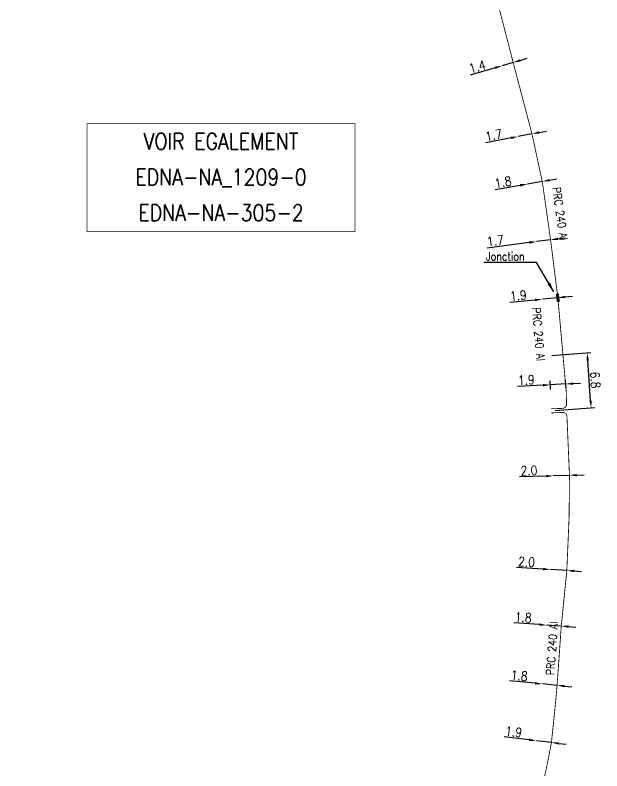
# Model space of a CAD drawing. Header units: millimetres. Extents: x 185000 to 186000, y 128000 to 129009.
# Drawn here: x 185080.2 to 185152.1, y 128512.2 to 128604.7 of the extents above; entities that cross this region are included whole.
import ezdxf
from ezdxf.enums import TextEntityAlignment as Align

# ---------------------------------------------------------------- set-up
doc = ezdxf.new("R2010")
doc.units = ezdxf.units.MM
doc.header["$PDMODE"] = 34
doc.layers.get('0').update_dxf_attribs({"linetype": 'CONTINUOUS'})
doc.layers.get('DEFPOINTS').update_dxf_attribs({"linetype": 'CONTINUOUS'})
for name, color, linetype in [('M_120', 5, 'M_ST_13'), ('M_300', 7, 'CONTINUOUS'), ('M_930', 7, 'CONTINUOUS')]:
    doc.layers.add(name, color=color, linetype=linetype)
doc.styles.get("Standard").update_dxf_attribs({"font": 'romans.shx', "width": 0.85})
doc.linetypes.add('M_ST_13', pattern='A,5,-0.3,["oo",Standard,S=1.5,R=0,X=0,Y=-0.5],-3', length=8.3)
doc.dimstyles.get("Standard").update_dxf_attribs({"dimtxt": 1.5, "dimasz": 1.2, "dimexe": 0.625, "dimexo": 0.625, "dimgap": 0.25, "dimtad": 1, "dimdec": 1, "dimzin": 0, "dimdsep": 46, "dimtxsty": 'Standard', "dimcen": -0.5, "dimadec": 0, "dimazin": 0, "dimtfac": 1, "dimtdec": 1, "dimtmove": 0, "dimatfit": 3, "dimfxl": 0, "dimtolj": 1, "dimtzin": 0, "dimarcsym": 0})

# ---------------------------------------------------------------- blocks, each defined once
blk = doc.blocks.new('*D595')
at = {"layer": 'DEFPOINTS', "color": 0, "linetype": 'Continuous', "transparency": 16777216}
for p in [(185141.24, 128598.919), (185139.878, 128598.515), (185139.878, 128598.515)]:
    blk.add_point(p, dxfattribs=at)
at = {"layer": 'M_120', "color": 0, "linetype": 'Continuous', "lineweight": -2, "transparency": 16777216}
for p, q in [((185141.24, 128598.919), (185139.878, 128598.515)), ((185142.102, 128599.175), (185142.965, 128599.431)), ((185139.015, 128598.259), (185135.96, 128597.352))]:
    blk.add_line(p, q, dxfattribs=at)
at = {"layer": 'M_120', "color": 0, "linetype": 'Continuous', "transparency": 16777216}
for points in [[(185142.06, 128599.319), (185142.145, 128599.031), (185141.24, 128598.919)], [(185138.973, 128598.403), (185139.058, 128598.115), (185139.878, 128598.515)]]:
    blk.add_solid(points, dxfattribs=at)
at = {"layer": 'M_120', "color": 0, "linetype": 'Continuous', "transparency": 16777216, "insert": (185136.843, 128598.397), "char_height": 1.125, "attachment_point": 5, "rotation": 16.5289}
blk.add_mtext('\\A1;1.4', dxfattribs=at)
blk = doc.blocks.new('*D596')
at = {"layer": 'DEFPOINTS', "color": 0, "linetype": 'Continuous', "transparency": 16777216}
for p in [(185141.859, 128589.849), (185141.859, 128589.849), (185143.538, 128590.178)]:
    blk.add_point(p, dxfattribs=at)
at = {"layer": 'M_120', "color": 0, "linetype": 'Continuous', "lineweight": -2, "transparency": 16777216}
for p, q in [((185144.421, 128590.351), (185145.304, 128590.525)), ((185140.976, 128589.676), (185137.893, 128589.072)), ((185143.538, 128590.178), (185141.859, 128589.849))]:
    blk.add_line(p, q, dxfattribs=at)
at = {"layer": 'M_120', "color": 0, "linetype": 'Continuous', "transparency": 16777216}
for points in [[(185140.947, 128589.823), (185141.005, 128589.529), (185141.859, 128589.849)], [(185144.392, 128590.499), (185144.45, 128590.204), (185143.538, 128590.178)]]:
    blk.add_solid(points, dxfattribs=at)
at = {"layer": 'M_120', "color": 0, "linetype": 'Continuous', "transparency": 16777216, "insert": (185138.849, 128590.024), "char_height": 1.125, "attachment_point": 5, "rotation": 11.08985}
blk.add_mtext('\\A1;1.7', dxfattribs=at)
blk = doc.blocks.new('*D597')
at = {"layer": 'DEFPOINTS', "color": 0, "linetype": 'Continuous', "transparency": 16777216}
for p in [(185144.803, 128584.344), (185143.001, 128584.026), (185143.001, 128584.026)]:
    blk.add_point(p, dxfattribs=at)
at = {"layer": 'M_120', "color": 0, "linetype": 'Continuous', "lineweight": -2, "transparency": 16777216}
for p, q in [((185144.803, 128584.344), (185143.001, 128584.026)), ((185145.689, 128584.501), (185146.576, 128584.657)), ((185142.115, 128583.87), (185139.02, 128583.324))]:
    blk.add_line(p, q, dxfattribs=at)
at = {"layer": 'M_120', "color": 0, "linetype": 'Continuous', "transparency": 16777216}
for points in [[(185145.663, 128584.648), (185145.715, 128584.353), (185144.803, 128584.344)], [(185142.088, 128584.018), (185142.141, 128583.722), (185143.001, 128584.026)]]:
    blk.add_solid(points, dxfattribs=at)
at = {"layer": 'M_120', "color": 0, "linetype": 'Continuous', "transparency": 16777216, "insert": (185139.994, 128584.258), "char_height": 1.125, "attachment_point": 5, "rotation": 10.00443}
blk.add_mtext('\\A1;1.8', dxfattribs=at)
blk = doc.blocks.new('*D598')
at = {"layer": 'DEFPOINTS', "color": 0, "linetype": 'Continuous', "transparency": 16777216}
for p in [(185144.107, 128576.981), (185144.107, 128576.981), (185145.822, 128577.202)]:
    blk.add_point(p, dxfattribs=at)
at = {"layer": 'M_120', "color": 0, "linetype": 'Continuous', "lineweight": -2, "transparency": 16777216}
for p, q in [((185145.762, 128577.667), (185145.762, 128577.667)), ((185143.214, 128576.865), (185138.036, 128576.197)), ((185144.047, 128577.445), (185144.047, 128577.445)), ((185145.822, 128577.202), (185144.107, 128576.981)), ((185146.715, 128577.317), (185147.607, 128577.433))]:
    blk.add_line(p, q, dxfattribs=at)
at = {"layer": 'M_120', "color": 0, "linetype": 'Continuous', "transparency": 16777216}
for points in [[(185143.195, 128577.014), (185143.233, 128576.717), (185144.107, 128576.981)], [(185146.696, 128577.466), (185146.734, 128577.169), (185145.822, 128577.202)]]:
    blk.add_solid(points, dxfattribs=at)
at = {"layer": 'M_120', "color": 0, "linetype": 'Continuous', "transparency": 16777216, "insert": (185139.052, 128577.084), "char_height": 1.125, "attachment_point": 5, "rotation": 7.35933}
blk.add_mtext('\\A1;1.7', dxfattribs=at)
blk = doc.blocks.new('*D620')
at = {"layer": 'DEFPOINTS', "color": 0, "linetype": 'Continuous', "transparency": 16777216}
for p in [(185144.088, 128515.855), (185144.088, 128515.855), (185145.925, 128515.636)]:
    blk.add_point(p, dxfattribs=at)
at = {"layer": 'M_120', "color": 0, "linetype": 'Continuous', "lineweight": -2, "transparency": 16777216}
for p, q in [((185143.194, 128515.962), (185140.12, 128516.328)), ((185145.925, 128515.636), (185144.088, 128515.855)), ((185146.819, 128515.529), (185147.712, 128515.423))]:
    blk.add_line(p, q, dxfattribs=at)
at = {"layer": 'M_120', "color": 0, "linetype": 'Continuous', "transparency": 16777216}
for points in [[(185143.212, 128516.111), (185143.177, 128515.813), (185144.088, 128515.855)], [(185146.836, 128515.678), (185146.801, 128515.38), (185145.925, 128515.636)]]:
    blk.add_solid(points, dxfattribs=at)
at = {"layer": 'M_120', "color": 0, "linetype": 'Continuous', "transparency": 16777216, "insert": (185141.299, 128516.943), "char_height": 1.125, "attachment_point": 5, "rotation": 353.19844}
blk.add_mtext('\\A1;1.9', dxfattribs=at)
blk = doc.blocks.new('*D621')
at = {"layer": 'DEFPOINTS', "color": 0, "linetype": 'Continuous', "transparency": 16777216}
for p in [(185144.83, 128522.803), (185144.83, 128522.803), (185146.622, 128522.638)]:
    blk.add_point(p, dxfattribs=at)
at = {"layer": 'M_120', "color": 0, "linetype": 'Continuous', "lineweight": -2, "transparency": 16777216}
for p, q in [((185143.934, 128522.885), (185140.805, 128523.173)), ((185146.622, 128522.638), (185144.83, 128522.803)), ((185147.519, 128522.555), (185148.415, 128522.473))]:
    blk.add_line(p, q, dxfattribs=at)
at = {"layer": 'M_120', "color": 0, "linetype": 'Continuous', "transparency": 16777216}
for points in [[(185143.947, 128523.034), (185143.92, 128522.736), (185144.83, 128522.803)], [(185147.532, 128522.705), (185147.505, 128522.406), (185146.622, 128522.638)]]:
    blk.add_solid(points, dxfattribs=at)
at = {"layer": 'M_120', "color": 0, "linetype": 'Continuous', "transparency": 16777216, "insert": (185141.99, 128523.817), "char_height": 1.125, "attachment_point": 5, "rotation": 354.74446}
blk.add_mtext('\\A1;1.8', dxfattribs=at)
blk = doc.blocks.new('*D622')
at = {"layer": 'DEFPOINTS', "color": 0, "linetype": 'Continuous', "transparency": 16777216}
for p in [(185145.337, 128530.013), (185145.337, 128530.013), (185147.133, 128529.893)]:
    blk.add_point(p, dxfattribs=at)
at = {"layer": 'M_120', "color": 0, "linetype": 'Continuous', "lineweight": -2, "transparency": 16777216}
for p, q in [((185144.44, 128530.073), (185141.305, 128530.283)), ((185147.133, 128529.893), (185145.337, 128530.013)), ((185148.031, 128529.833), (185148.929, 128529.772))]:
    blk.add_line(p, q, dxfattribs=at)
at = {"layer": 'M_120', "color": 0, "linetype": 'Continuous', "transparency": 16777216}
for points in [[(185144.45, 128530.223), (185144.429, 128529.924), (185145.337, 128530.013)], [(185148.041, 128529.982), (185148.021, 128529.683), (185147.133, 128529.893)]]:
    blk.add_solid(points, dxfattribs=at)
at = {"layer": 'M_120', "color": 0, "linetype": 'Continuous', "transparency": 16777216, "insert": (185142.473, 128530.957), "char_height": 1.125, "attachment_point": 5, "rotation": 356.16668}
blk.add_mtext('\\A1;1.8', dxfattribs=at)
blk = doc.blocks.new('*D623')
at = {"layer": 'DEFPOINTS', "color": 0, "linetype": 'Continuous', "transparency": 16777216}
for p in [(185145.816, 128536.823), (185145.816, 128536.823), (185147.813, 128536.7)]:
    blk.add_point(p, dxfattribs=at)
at = {"layer": 'M_120', "color": 0, "linetype": 'Continuous', "lineweight": -2, "transparency": 16777216}
for p, q in [((185144.918, 128536.878), (185141.646, 128537.079)), ((185147.813, 128536.7), (185145.816, 128536.823)), ((185148.711, 128536.645), (185149.609, 128536.589))]:
    blk.add_line(p, q, dxfattribs=at)
at = {"layer": 'M_120', "color": 0, "linetype": 'Continuous', "transparency": 16777216}
for points in [[(185144.927, 128537.027), (185144.909, 128536.728), (185145.816, 128536.823)], [(185148.72, 128536.794), (185148.702, 128536.495), (185147.813, 128536.7)]]:
    blk.add_solid(points, dxfattribs=at)
at = {"layer": 'M_120', "color": 0, "linetype": 'Continuous', "transparency": 16777216, "insert": (185142.879, 128537.755), "char_height": 1.125, "attachment_point": 5, "rotation": 356.48114}
blk.add_mtext('\\A1;2.0', dxfattribs=at)
blk = doc.blocks.new('*D624')
at = {"layer": 'DEFPOINTS', "color": 0, "linetype": 'Continuous', "transparency": 16777216}
for p in [(185146.187, 128548.291), (185146.187, 128548.291), (185148.136, 128548.356)]:
    blk.add_point(p, dxfattribs=at)
at = {"layer": 'M_120', "color": 0, "linetype": 'Continuous', "lineweight": -2, "transparency": 16777216}
for p, q in [((185145.287, 128548.261), (185142.01, 128548.153)), ((185148.136, 128548.356), (185146.187, 128548.291)), ((185149.035, 128548.386), (185149.935, 128548.415))]:
    blk.add_line(p, q, dxfattribs=at)
at = {"layer": 'M_120', "color": 0, "linetype": 'Continuous', "transparency": 16777216}
for points in [[(185145.282, 128548.411), (185145.292, 128548.112), (185146.187, 128548.291)], [(185149.03, 128548.535), (185149.04, 128548.236), (185148.136, 128548.356)]]:
    blk.add_solid(points, dxfattribs=at)
at = {"layer": 'M_120', "color": 0, "linetype": 'Continuous', "transparency": 16777216, "insert": (185143.174, 128548.942), "char_height": 1.125, "attachment_point": 5, "rotation": 1.89532}
blk.add_mtext('\\A1;2.0', dxfattribs=at)
blk = doc.blocks.new('*D625')
at = {"layer": 'DEFPOINTS', "color": 0, "linetype": 'Continuous', "transparency": 16777216}
for p in [(185145.797, 128559.443), (185145.852, 128558.406), (185147.749, 128558.506)]:
    blk.add_point(p, dxfattribs=at)
at = {"layer": 'M_120', "color": 0, "linetype": 'Continuous', "lineweight": -2, "transparency": 16777216}
for p, q in [((185147.725, 128558.974), (185147.67, 128560.011)), ((185144.898, 128559.395), (185141.788, 128559.231)), ((185145.827, 128558.874), (185145.772, 128559.911)), ((185147.694, 128559.543), (185145.797, 128559.443)), ((185148.593, 128559.591), (185149.492, 128559.638))]:
    blk.add_line(p, q, dxfattribs=at)
at = {"layer": 'M_120', "color": 0, "linetype": 'Continuous', "transparency": 16777216}
for points in [[(185144.89, 128559.545), (185144.906, 128559.245), (185145.797, 128559.443)], [(185148.585, 128559.741), (185148.601, 128559.441), (185147.694, 128559.543)]]:
    blk.add_solid(points, dxfattribs=at)
at = {"layer": 'M_120', "color": 0, "linetype": 'Continuous', "transparency": 16777216, "insert": (185142.845, 128560.038), "char_height": 1.125, "attachment_point": 5, "rotation": 3.03053}
blk.add_mtext('\\A1;1.9', dxfattribs=at)
blk = doc.blocks.new('*D626')
at = {"layer": 'DEFPOINTS', "color": 0, "linetype": 'Continuous', "transparency": 16777216}
for p in [(185144.824, 128569.919), (185144.824, 128569.919), (185146.714, 128570.109)]:
    blk.add_point(p, dxfattribs=at)
at = {"layer": 'M_120', "color": 0, "linetype": 'Continuous', "lineweight": -2, "transparency": 16777216}
for p, q in [((185147.61, 128570.2), (185148.505, 128570.29)), ((185143.928, 128569.828), (185140.848, 128569.517)), ((185146.714, 128570.109), (185144.824, 128569.919))]:
    blk.add_line(p, q, dxfattribs=at)
at = {"layer": 'M_120', "color": 0, "linetype": 'Continuous', "transparency": 16777216}
for points in [[(185147.595, 128570.349), (185147.625, 128570.05), (185146.714, 128570.109)], [(185143.913, 128569.977), (185143.943, 128569.679), (185144.824, 128569.919)]]:
    blk.add_solid(points, dxfattribs=at)
at = {"layer": 'M_120', "color": 0, "linetype": 'Continuous', "transparency": 16777216, "insert": (185141.865, 128570.374), "char_height": 1.125, "attachment_point": 5, "rotation": 5.76146}
blk.add_mtext('\\A1;1.9', dxfattribs=at)
blk = doc.blocks.new('*D627')
at = {"layer": 'DEFPOINTS', "color": 0, "linetype": 'Continuous', "transparency": 16777216}
for p in [(185145.518, 128562.997), (185150.303, 128563.346), (185145.923, 128556.259)]:
    blk.add_point(p, dxfattribs=at)
at = {"layer": 'M_120', "color": 0, "linetype": 'Continuous', "lineweight": -2, "transparency": 16777216}
for p, q in [((185145.985, 128563.032), (185150.77, 128563.38)), ((185150.728, 128557.511), (185150.368, 128562.448)), ((185146.39, 128556.293), (185151.261, 128556.648))]:
    blk.add_line(p, q, dxfattribs=at)
at = {"layer": 'M_120', "color": 0, "linetype": 'Continuous', "transparency": 16777216}
for points in [[(185150.518, 128562.459), (185150.218, 128562.437), (185150.303, 128563.346)], [(185150.877, 128557.522), (185150.578, 128557.501), (185150.793, 128556.614)]]:
    blk.add_solid(points, dxfattribs=at)
at = {"layer": 'M_120', "color": 0, "linetype": 'Continuous', "transparency": 16777216, "insert": (185151.296, 128560.034), "char_height": 1.125, "attachment_point": 5, "rotation": 274.16574}
blk.add_mtext('\\A1;6.8', dxfattribs=at)
blk = doc.blocks.new('M_300_03')
at = {"color": 0, "linetype": 'Continuous'}
blk.add_solid([(-0.5, 0.188), (-0.5, -0.188), (0.5, 0.188), (0.5, -0.188)], dxfattribs=at)
at = {"color": 0, "linetype": 'Continuous', "width": 0.75, "flags": 3}
for tag, p in [('DEF_LEG', (0, -5)), ('DEF_COUP', (0.048, -6.97)), ('DEF_TYPE', (0, -9))]:
    blk.add_attdef(tag, text='', height=1.2, dxfattribs=at).set_placement(p, align=Align.MIDDLE)

msp = doc.modelspace()

# ---------------------------------------------------------------- linework, layer by layer
at = {"layer": 'M_120', "const_width": 0.1}
msp.add_lwpolyline([(185081.237, 128634.684), (185080.268, 128625.566, 0.415599), (185081.162, 128624.466), (185086.754, 128623.899), (185107.675, 128621.892), (185123.835, 128620.377, -0.213536), (185136.284, 128613.471), (185139.019, 128607.491), (185141.24, 128598.919), (185143.538, 128590.178), (185144.803, 128584.344), (185145.822, 128577.202), (185146.714, 128570.109), (185147.749, 128558.506), (185147.779, 128557.065, -0.410655), (185147.296, 128556.555), (185145.915, 128556.509)], format="xyb", dxfattribs=at)
at = {"layer": 'M_120', "ltscale": 0.5, "const_width": 0.1}
msp.add_lwpolyline([(185144.375, 128508.083), (185145.481, 128513.325), (185145.925, 128515.636), (185146.317, 128519.338), (185146.622, 128522.638), (185147.133, 128529.893), (185147.133, 128529.893), (185147.813, 128536.7), (185148.095, 128543.298), (185148.136, 128548.356), (185147.828, 128555.576, 0.411448), (185147.312, 128556.055), (185145.931, 128556.009)], format="xyb", dxfattribs=at)
at = {"layer": 'M_930', "const_width": 0.1}
msp.add_lwpolyline([(185089.021, 128591.43), (185121.863, 128591.43), (185121.863, 128578.189), (185089.021, 128578.189)], close=True, dxfattribs=at)

# ---------------------------------------------------------------- block references
at = {"layer": 'M_300', "rotation": 97.16742559471678}
msp.add_blockref('M_300_03', (185146.714, 128570.109), dxfattribs=at)

# ---------------------------------------------------------------- texts
at = {"layer": 'M_120', "width": 0.85}
for rotation, p in [(278.12231, (185146.035, 128583.586)), (275.09746, (185143.557, 128568.876)), (85.97064, (185146.259, 128523.841))]:
    msp.add_text('PRC 240 Al', height=1, rotation=rotation, dxfattribs=at).set_placement(p)
at = {"layer": 'M_300', "linetype": 'Continuous', "insert": (185142.647, 128575.177), "char_height": 1, "attachment_point": 6}
msp.add_mtext('Jonction', dxfattribs=at)
at = {"layer": 'M_930', "width": 0.85}
for s, p in [('VOIR EGALEMENT', (185105.442, 128588.259)), ('EDNA-NA_1209-0', (185105.442, 128583.885)), ('EDNA-NA-305-2', (185105.442, 128579.511))]:
    msp.add_text(s, height=2, dxfattribs=at).set_placement(p, align=Align.CENTER)

# ---------------------------------------------------------------- dimensions: what is measured, and where the dimension line sits
at = {"layer": 'M_120', "linetype": 'Continuous'}
for base, p1, p2, angle, override, picture, middle in [((185139.878, 128598.515), (185141.24, 128598.919), (185139.878, 128598.515), 16.5289, {"dimscale": 0.75}, '*D595', (185137.056, 128597.678)), ((185141.859, 128589.849), (185143.538, 128590.178), (185141.859, 128589.849), 11.08985, {"dimscale": 0.75}, '*D596', (185138.993, 128589.288)), ((185143.001, 128584.026), (185144.803, 128584.344), (185143.001, 128584.026), 10.00443, {"dimscale": 0.75}, '*D597', (185140.124, 128583.519)), ((185144.107, 128576.981), (185145.822, 128577.202), (185144.107, 128576.981), 7.35933, {"dimscale": 0.75}, '*D598', (185139.148, 128576.34)), ((185144.824, 128569.919), (185146.714, 128570.109), (185144.824, 128569.919), 5.76146, {"dimscale": 0.75, "dimatfit": 0}, '*D626', (185141.94, 128569.628)), ((185150.3027, 128563.346), (185145.923, 128556.2591), (185145.5175, 128562.9975), 274.16574, {"dimscale": 0.75, "dimatfit": 0}, '*D627', (185150.5479, 128559.9799)), ((185145.797, 128559.443), (185147.749, 128558.506), (185145.852, 128558.406), 3.03053, {"dimscale": 0.75, "dimatfit": 0}, '*D625', (185142.885, 128559.289)), ((185146.187, 128548.291), (185148.136, 128548.356), (185146.187, 128548.291), 1.89532, {"dimscale": 0.75, "dimlfac": 1, "dimlunit": 2, "dimatfit": 0}, '*D624', (185143.199, 128548.192)), ((185145.816, 128536.823), (185147.813, 128536.7), (185145.816, 128536.823), 356.48114, {"dimscale": 0.75, "dimlfac": 1, "dimlunit": 2, "dimatfit": 0}, '*D623', (185142.833, 128537.006)), ((185145.337, 128530.013), (185147.133, 128529.893), (185145.337, 128530.013), 356.16668, {"dimscale": 0.75, "dimlfac": 1, "dimlunit": 2, "dimatfit": 0}, '*D622', (185142.423, 128530.208)), ((185144.83, 128522.803), (185146.622, 128522.638), (185144.83, 128522.803), 354.74446, {"dimscale": 0.75, "dimlfac": 1, "dimlunit": 2, "dimatfit": 0}, '*D621', (185141.921, 128523.07)), ((185144.088, 128515.855), (185145.925, 128515.636), (185144.088, 128515.855), 353.19844, {"dimscale": 0.75, "dimlfac": 1, "dimlunit": 2, "dimatfit": 0}, '*D620', (185141.21, 128516.198))]:
    dim = msp.add_linear_dim(base=base, p1=p1, p2=p2, angle=angle, dimstyle='Standard', override=override, dxfattribs=at)
    dim.commit()
    dim.dimension.update_dxf_attribs({"geometry": picture, "text_midpoint": middle, "dimtype": 160})

# ---------------------------------------------------------------- leaders
at = {"layer": 'M_300', "linetype": 'Continuous', "annotation_type": 0, "has_hookline": 1, "hookline_direction": 1, "text_width": 5.019}
msp.add_leader([(185146.212, 128570.822), (185144.097, 128574.427), (185142.897, 128574.427)], dimstyle='Standard', dxfattribs=at)

doc.saveas('drawing.dxf')
